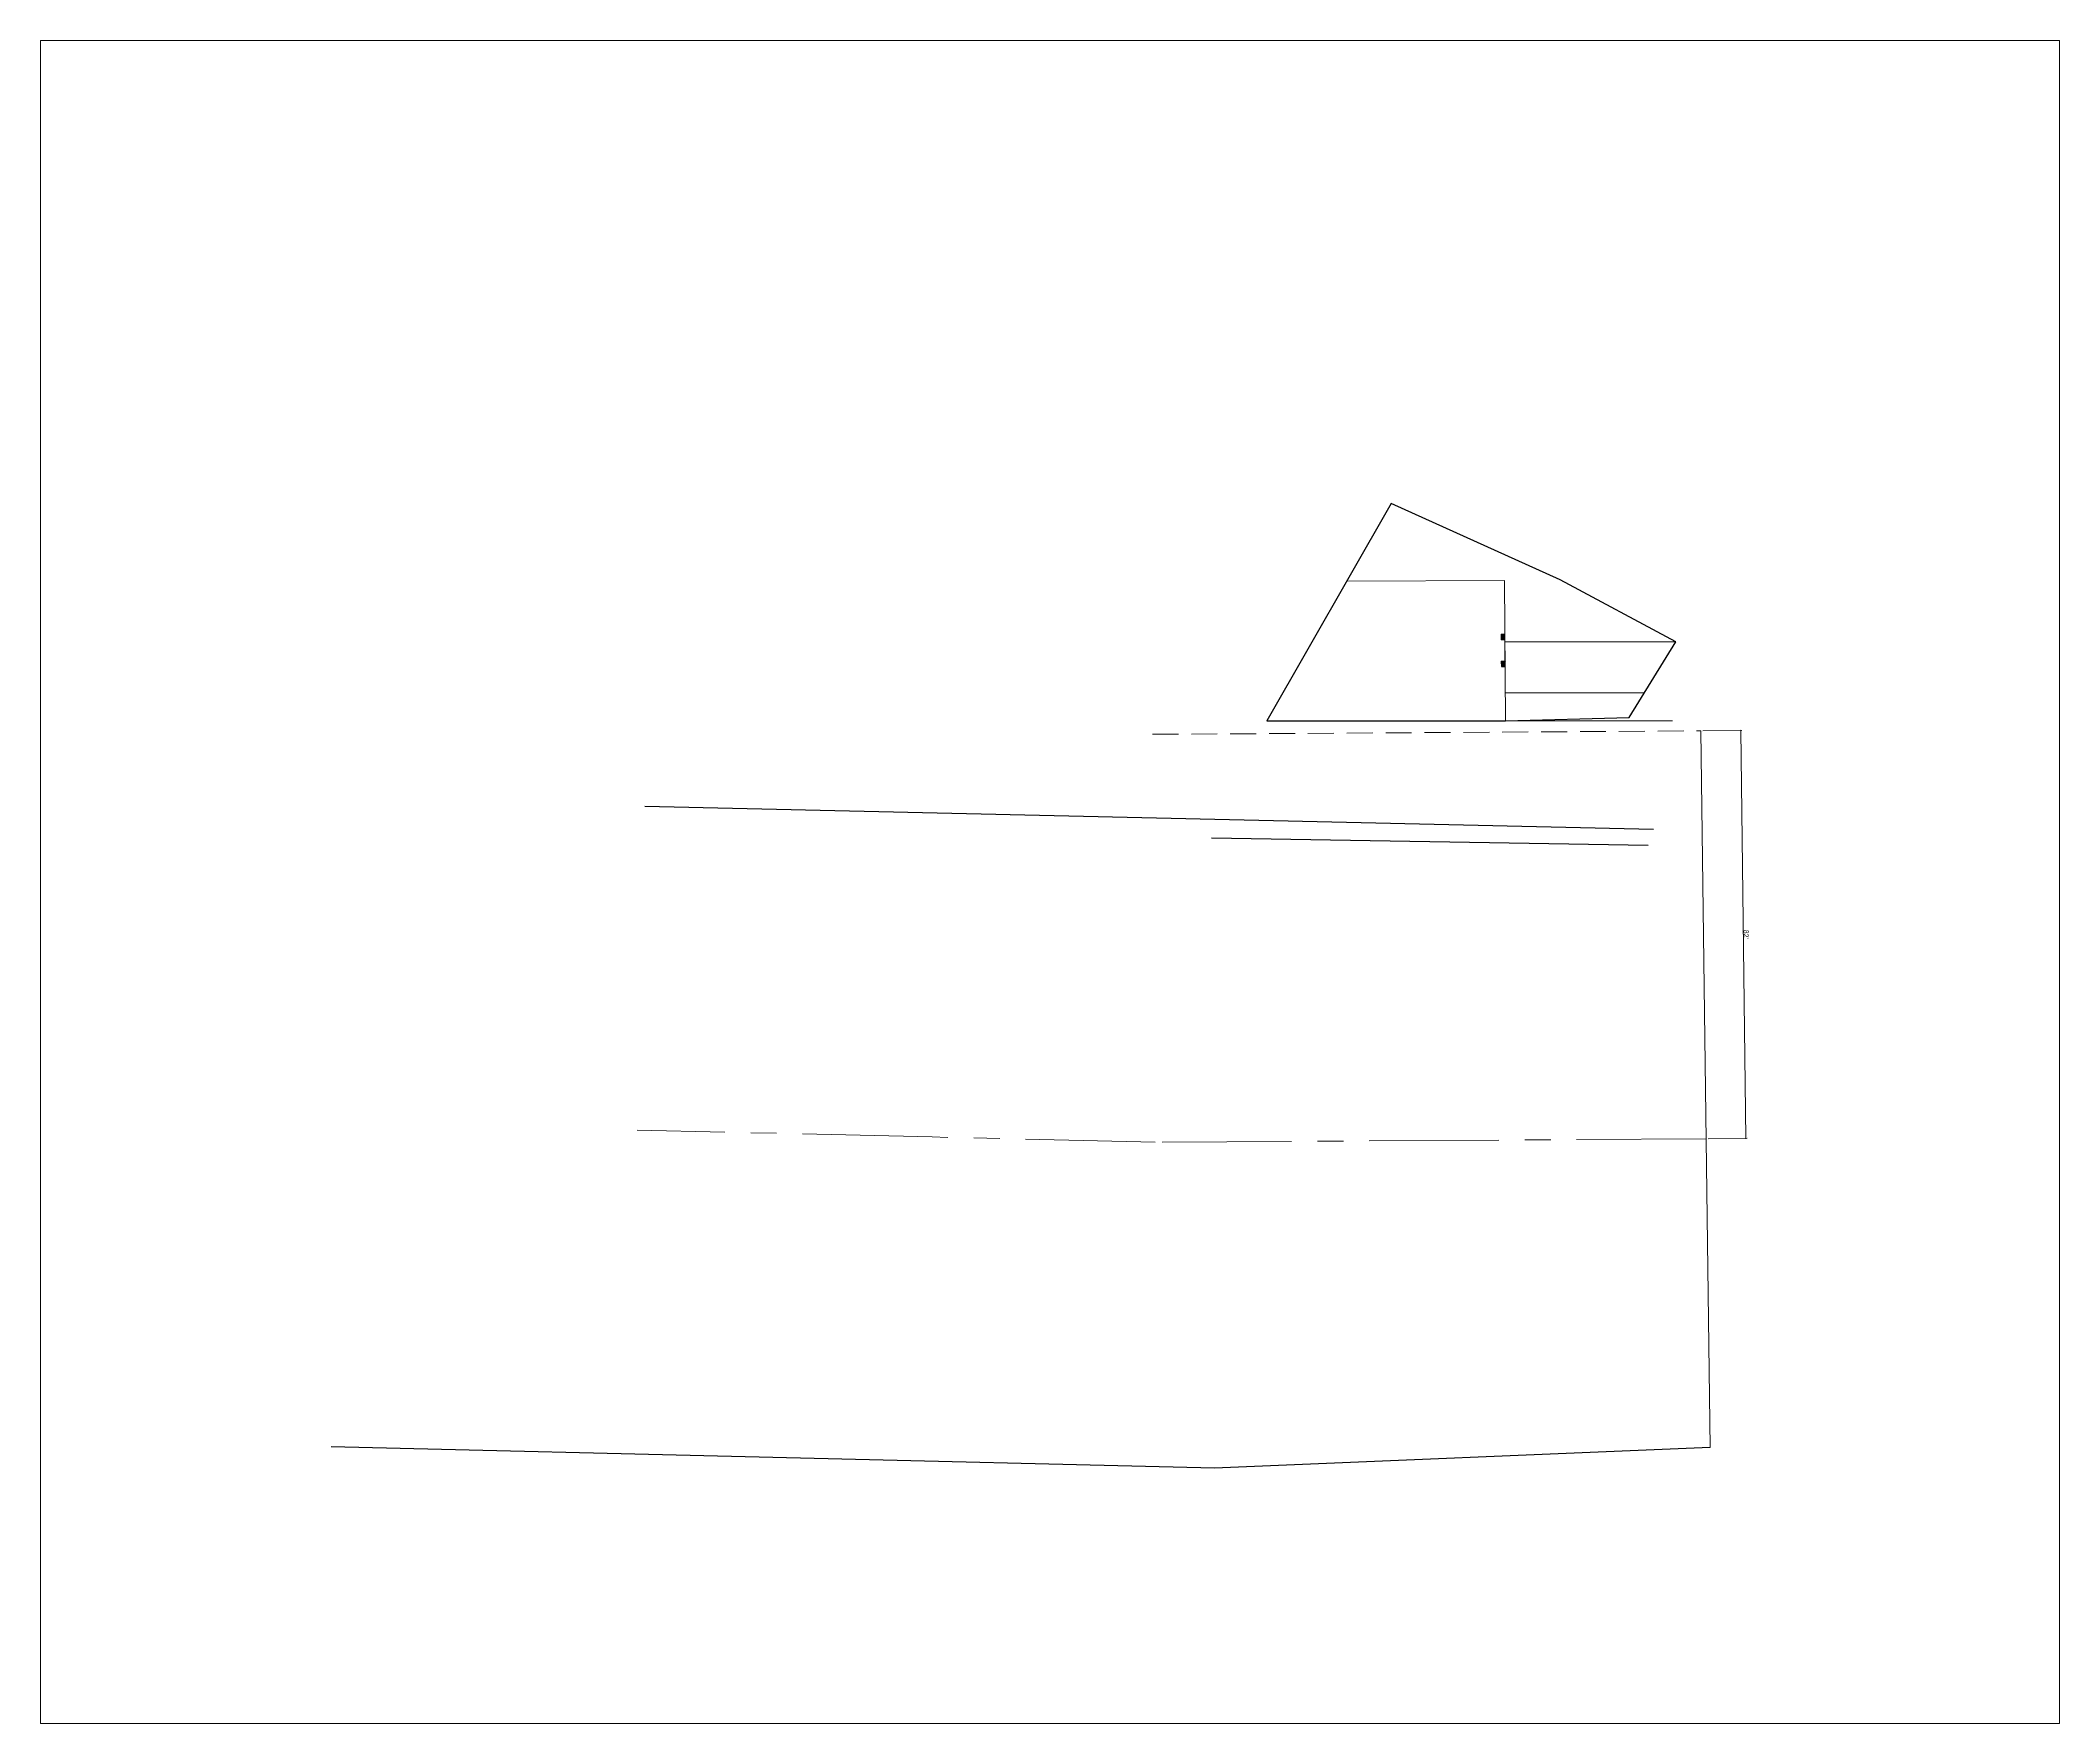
# Model space of a CAD drawing. Header units: inches. Extents: x 2 to 197762, y -33236 to 9.
# Drawn here: x 67869 to 72740, y -19127 to -15067 of the extents above; entities that cross this region are included whole.
import ezdxf

# ---------------------------------------------------------------- set-up
doc = ezdxf.new("R2010")
doc.units = ezdxf.units.IN
doc.header["$LTSCALE"] = 5
doc.header["$MEASUREMENT"] = 0
doc.linetypes.add('CENTER', pattern=[2, 1.25, -0.25, 0.25, -0.25])
doc.linetypes.add('DASHED2', pattern=[0.375, 0.25, -0.125])
doc.layers.add('A-WALL', color=7, linetype='Continuous', lineweight=9)
doc.layers.add('dim line', color=7, linetype='Continuous', lineweight=15, true_color=0xfab2b2)
doc.layers.add('WALL', color=7, linetype='Continuous')
doc.styles.get("Standard").update_dxf_attribs({"font": 'arial.ttf'})
doc.dimstyles.new('Standard$0', dxfattribs={"dimtxt": 6, "dimasz": 4, "dimexe": 3, "dimexo": 6, "dimgap": 3, "dimtad": 1, "dimdec": 1, "dimzin": 0, "dimdsep": 46, "dimlunit": 4, "dimtxsty": 'Standard', "dimcen": 0.09, "dimclrd": 6, "dimclre": 6, "dimclrt": 7, "dimadec": 0, "dimazin": 0, "dimtfac": 1, "dimtdec": 1, "dimtix": 1, "dimtofl": 0, "dimtmove": 1, "dimatfit": 3, "dimfxl": 1, "dimtolj": 1, "dimtzin": 0, "dimlwd": 18, "dimlwe": 18, "dimarcsym": 0})

# ---------------------------------------------------------------- blocks, each defined once
blk = doc.blocks.new('oblique')
at = {"color": 0, "lineweight": -2}
blk.add_line((0.25, 0.25), (-0.25, -0.25), dxfattribs=at)
at = {"layer": 'dim line', "lineweight": 9}
for p, q in [((-0.4375, 0), (0.4375, 0)), ((0, 0.4375), (0, -0.4375))]:
    blk.add_line(p, q, dxfattribs=at)
blk = doc.blocks.new('*D553')
at = {"layer": 'A-WALL', "color": 47, "lineweight": 0, "ltscale": 5, "transparency": 16777216}
for p, q in [((71879.4, -16732.7), (71973.5, -16731.5)), ((71892.2, -17716.7), (71986.2, -17715.5))]:
    blk.add_line(p, q, dxfattribs=at)
at = {"layer": 'A-WALL', "color": 33, "lineweight": 0, "ltscale": 5, "transparency": 16777216}
blk.add_line((71983.2, -17715.5), (71970.5, -16731.6), dxfattribs=at)
at = {"layer": 'Defpoints', "color": 0, "ltscale": 5, "transparency": 16777216}
for p in [(71874.4, -16732.8), (71970.5, -16731.6), (71887.2, -17716.7)]:
    blk.add_point(p, dxfattribs=at)
at = {"layer": 'A-WALL', "color": 33, "lineweight": 0, "ltscale": 5, "transparency": 16777216, "xscale": 2, "yscale": 2, "zscale": 2}
for p, rotation in [((71970.5, -16731.6), 90.74460548048677), ((71983.2, -17715.5), 270.7446054804868)]:
    blk.add_blockref('oblique', p, dxfattribs=dict(at, rotation=rotation))
at = {"layer": 'A-WALL', "color": 7, "ltscale": 5, "transparency": 16777216, "insert": (71983.5, -17223.4), "char_height": 12, "attachment_point": 5, "rotation": 270.7446}
blk.add_mtext("\\A1;82'", dxfattribs=at)
blk = doc.blocks.new('_OBLIQUE')
at = {"color": 0, "linetype": 'ByBlock'}
blk.add_line((-0.5, -0.5), (0.5, 0.5), dxfattribs=at)
blk = doc.blocks.new('C1a')
at = {"color": 1, "ltscale": 5}
for p, q in [((18657.7, 4625.8), (18648.7, 4625.8)), ((18648.7, 4625.8), (18648.8, 4613.8)), ((18648.8, 4613.8), (18657.8, 4613.8)), ((18657.8, 4613.8), (18657.7, 4625.8))]:
    blk.add_line(p, q, dxfattribs=at)

msp = doc.modelspace()

# ---------------------------------------------------------------- hatches: boundary and pattern name
at = {"layer": 'WALL', "linetype": 'ByBlock', "ltscale": 5, "true_color": 0xf8991e}
h = msp.add_hatch(color=30, dxfattribs=at)
h.dxf.hatch_style = 1
h.paths.add_polyline_path([(71401.57, -16512.33), (71397.02, -16506.34), (71392.57, -16512.35)])
h.paths.add_polyline_path([(71401.57, -16512.33), (71401.47, -16500.33), (71397.02, -16506.34)])
h.paths.add_polyline_path([(71401.47, -16500.33), (71392.47, -16500.35), (71397.02, -16506.34)])
h.paths.add_polyline_path([(71397.02, -16506.34), (71392.47, -16500.35), (71392.57, -16512.35)])
h = msp.add_hatch(color=30, dxfattribs=at)
h.dxf.hatch_style = 1
h.paths.add_polyline_path([(71402.12, -16577.33), (71397.57, -16571.34), (71393.12, -16577.35)])
h.paths.add_polyline_path([(71402.12, -16577.33), (71402.02, -16565.33), (71397.57, -16571.34)])
h.paths.add_polyline_path([(71402.02, -16565.33), (71393.02, -16565.35), (71397.57, -16571.34)])
h.paths.add_polyline_path([(71397.57, -16571.34), (71393.02, -16565.35), (71393.12, -16577.35)])

# ---------------------------------------------------------------- linework, layer by layer
at = {"color": 1, "ltscale": 5}
for p, q in [((71401.57, -16512.33, -58.17), (71392.47, -16500.35, -58.17)), ((71392.57, -16512.35, -58.17), (71401.47, -16500.33, -58.17)), ((71402.12, -16577.33, -58.17), (71393.02, -16565.35, -58.17)), ((71402.02, -16565.33, -58.17), (71393.12, -16577.35, -58.17))]:
    msp.add_line(p, q, dxfattribs=at)
for p, q in [((69327.45, -16914, -5.61), (71760.11, -16969.52, -56.63)), ((71747.63, -17009.56, -55.89), (70693.81, -16991.84, -59.35)), ((70700.84, -18511.21, 1.52), (68570.22, -18459.4, 1.52)), ((71896.84, -18461.11, 1.52), (70700.84, -18511.21, 1.52))]:
    msp.add_line(p, q)
at = {"elevation": -58.17}
msp.add_lwpolyline([(70827.23, -16708.33), (71403.23, -16708.33), (71701.1, -16700.73), (71813.93, -16518.26), (71535, -16368.36), (71127.66, -16184.12)], close=True, dxfattribs=at)
at = {"layer": 'A-WALL', "ltscale": 5}
for p, q in [((71400.36, -16370.34, -58.17), (71020.25, -16371.53, -58.17)), ((71401.62, -16518.26, -58.17), (71813.93, -16518.26, -58.17)), ((71402.66, -16641.33, -58.17), (71737.83, -16641.33, -58.17)), ((71701.1, -16700.73, -58.17), (71403.23, -16708.33, -58.17)), ((70827.23, -16708.33, -58.17), (71402.4, -16708.33, -58.17)), ((71403.23, -16708.33, -58.17), (71806.3, -16708.33, -58.17)), ((71874.38, -16732.81), (71896.84, -18461.11))]:
    msp.add_line(p, q, dxfattribs=at)
at = {"layer": 'A-WALL', "linetype": 'DASHED2', "ltscale": 50}
msp.add_line((70551.71, -16741.11), (71874.38, -16732.81), dxfattribs=at)
at = {"layer": 'A-WALL', "ltscale": 5}
for points in [[(67869.03, -15067.39), (72739.77, -15067.39), (72739.77, -19127.17), (67869.03, -19127.17)], [(71813.93, -16518.26), (71401.62, -16518.26), (71402.66, -16641.33), (71737.83, -16641.33)]]:
    msp.add_lwpolyline(points, close=True, dxfattribs=at)
at = {"layer": 'A-WALL', "color": 1, "ltscale": 5, "elevation": -58.17}
msp.add_lwpolyline([(70827.23, -16708.33), (71403.23, -16708.33), (71400.36, -16370.34), (71020.25, -16371.53)], close=True, dxfattribs=at)
at = {"layer": 'A-WALL', "linetype": 'CENTER', "ltscale": 50}
msp.add_lwpolyline([(71887.17, -17716.75), (70557.88, -17725.09), (70019.93, -17712.21), (69308.45, -17695.45)], dxfattribs=at)
at = {"layer": 'WALL', "color": 2, "linetype": 'ByBlock', "ltscale": 5, "elevation": -58.17}
for points in [[(71392.47, -16500.35), (71392.57, -16512.35), (71401.57, -16512.33), (71401.47, -16500.33)], [(71393.02, -16565.35), (71393.12, -16577.35), (71402.12, -16577.33), (71402.02, -16565.33)]]:
    msp.add_lwpolyline(points, close=True, dxfattribs=at)

# ---------------------------------------------------------------- block references
at = {"layer": 'WALL', "color": 2, "linetype": 'ByBlock', "ltscale": 5, "rotation": 0.133366426451954}
for p in [(52754.54, -21169.51, -58.17), (52755.09, -21234.51, -58.17)]:
    msp.add_blockref('C1a', p, dxfattribs=at)

# ---------------------------------------------------------------- dimensions: what is measured, and where the dimension line sits
at = {"layer": 'A-WALL', "ltscale": 5}
dim = msp.add_linear_dim(base=(71970.46, -16731.56), p1=(71887.17, -17716.75), p2=(71874.38, -16732.81), angle=90.74461, dimstyle='Standard$0', override={"dimtxt": 12, "dimasz": 2, "dimexo": 5, "dimgap": 0.5, "dimzin": 12, "dimpost": '\\X', "dimblk": 'oblique', "dimcen": 3, "dimclrd": 33, "dimclre": 47, "dimtfac": 0.5, "dimfxl": 3, "dimlwd": 0, "dimlwe": 0}, dxfattribs=at)
dim.commit()
dim.dimension.update_dxf_attribs({"geometry": '*D553', "text_midpoint": (71983.48, -17223.45)})

doc.saveas('drawing.dxf')
